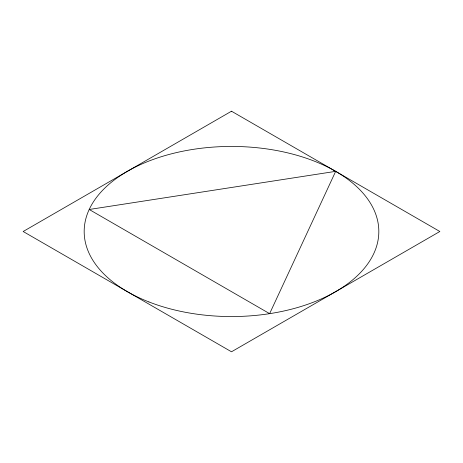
<?xml version="1.0" encoding="UTF-8"?>
<svg xmlns="http://www.w3.org/2000/svg" width="463" height="463" viewBox="0 0 463 463"><rect width="100%" height="100%" fill="white"/><g stroke="black" fill="none" stroke-linecap="round" stroke-linejoin="round"><path stroke-width="0.69" d="M335.675 171.356L269.628 313.659L89.197 209.484L335.675 171.356M231.5 111.213L23.15 231.5L231.5 351.787L439.85 231.5L231.5 111.213M148.924 301.94A147.327 85.059 0 0 0 378.45 237.565A147.327 85.059 0 0 0 167.126 154.989A147.327 85.059 0 0 0 148.924 301.94"/></g></svg>
